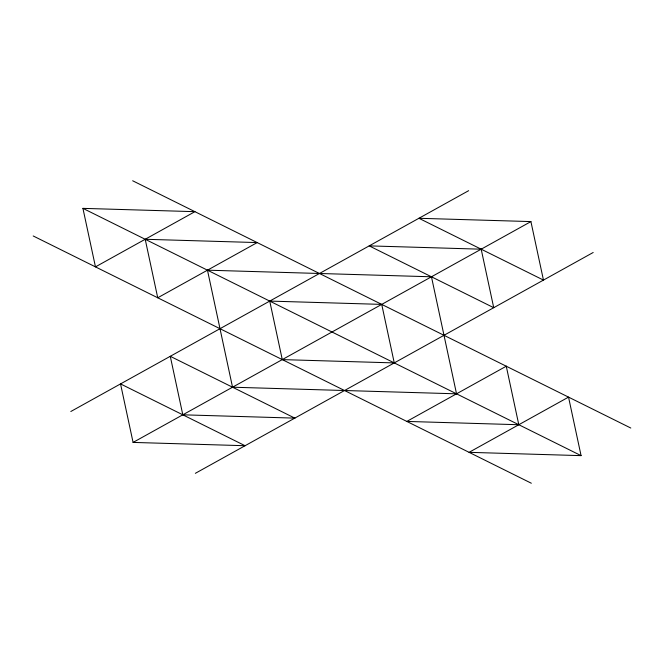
<?xml version="1.0" encoding="UTF-8"?>
<svg xmlns="http://www.w3.org/2000/svg" width="664" height="664" viewBox="0 0 664 664"><rect width="100%" height="100%" fill="white"/><g stroke="black" fill="none" stroke-linecap="round" stroke-linejoin="round"><path stroke-width="1" d="M70.816 411.506L468.651 190.676M133.082 442.415L245.082 445.718L120.541 383.908L133.082 442.415L530.918 221.585L543.459 280.092L418.918 218.282L530.918 221.585M195.349 473.324L593.184 252.494M82.925 208.363L194.925 211.667L95.467 266.878L82.925 208.363L581.075 455.637L568.533 397.122L469.074 452.333L581.075 455.637M132.659 180.766L630.8 428.031M33.2 235.969L531.341 483.234M257.192 242.576L157.733 297.787L145.2 239.272L257.192 242.576M506.267 366.213L406.808 421.424L518.8 424.728L506.267 366.213M481.184 249.191L369.192 245.879L493.726 307.698L481.184 249.191M431.459 276.788L207.467 270.182L232.541 387.212L456.533 393.818L431.459 276.788M381.725 304.394L269.733 301.091L282.275 359.606L394.267 362.909L381.725 304.394M294.808 418.121L182.816 414.809L170.274 356.302L294.808 418.121"/></g></svg>
